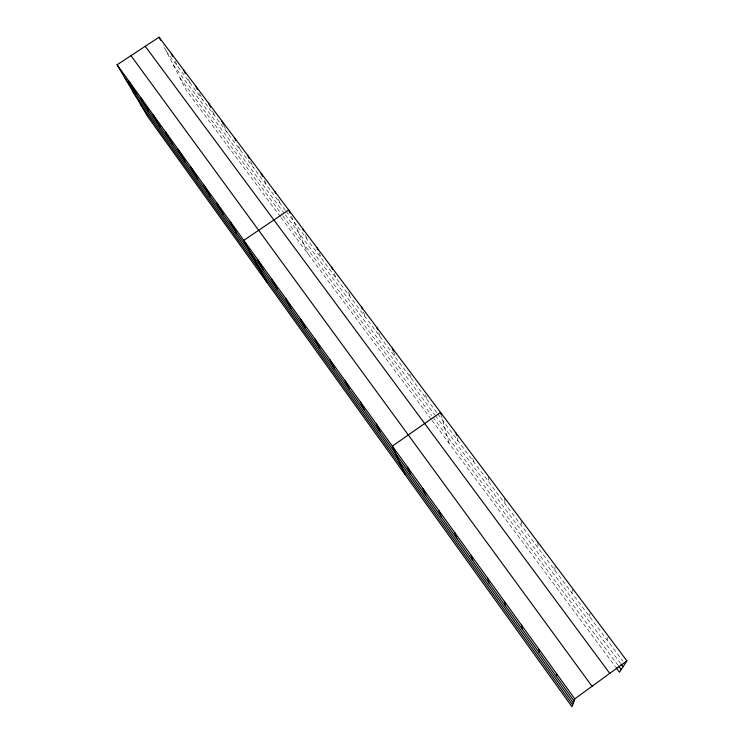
<?xml version="1.0" encoding="UTF-8"?>
<svg xmlns="http://www.w3.org/2000/svg" width="744" height="744" viewBox="0 0 744 744"><rect width="100%" height="100%" fill="white"/><g stroke="black" fill="none" stroke-linecap="round" stroke-linejoin="round"><path stroke-width="0.56" stroke-dasharray="3.72 2.79" d="M554.847 570.239L555.052 566.156M571.931 593.061L572.462 589.369M589.304 616.264L590.113 613.196M606.974 639.868L608.49 636.306M166.238 51.159L285.622 210.626M286.301 211.538L437.221 413.125M437.918 414.055L622.868 661.1M173.157 64.635L283.929 212.896M285.324 214.756L434.71 414.687M435.398 415.598L620.356 663.127M180.02 78.018L282.227 215.062M282.915 215.983L431.697 415.478M433.036 417.272L617.78 664.978M280.432 216.783L186.446 90.545L163.168 45.179M281.093 217.667L431.278 419.393M431.948 420.295L615.465 666.791M175.166 61.194L178.16 67.09M188.316 79.376L190.259 83.254M199.485 93.493L202.535 99.65M212.524 111.247L214.997 116.287M223.814 125.262L227.645 133.185M238.619 146.438L240.479 150.325M250.598 161.532L253.509 167.726M264.408 180.346L266.733 185.395M278.377 199.383L280.163 203.335M291.481 216.29L308.165 254.029M305.44 234.927L307.653 240.061M319.204 252.858L321.724 258.856M334.279 273.671L336.018 277.949M348.499 292.169L350.545 297.34M363.398 312.043L365.295 317.056M378.733 332.782L380.296 337.079M393.743 352.265L395.529 357.436M409.739 374.167L411.023 378.138M425.484 394.897L426.777 399.175M441.108 414.454L449.06 443.275M457.216 437.612L458.034 440.932M472.849 458.471L473.528 461.624M488.204 476.699L489.273 482.642M504.525 498.592L505.26 504.014M521.088 520.679L521.525 525.729M537.912 542.209L538.042 547.798"/><path stroke-width="1.12" d="M556.438 676.547L556.735 673.869M626.913 660.867L574.777 698.858L572.006 706.8L147.535 116.315L117.087 64.784L159.077 37.2L626.913 660.867L619.482 672.185L616.134 667.694M621.035 664.039L623.054 666.745M618.459 665.899L621.203 669.563M145.247 46.286L609.755 673.366M130.972 55.661L592.029 686.284M117.087 64.784L574.777 698.858M125.057 78.278L574.043 700.969M132.748 91.298L573.336 702.987M140.383 104.225L572.648 704.968M128.907 81.17L136.719 94.451M140.914 97.799L148.549 110.865M153.097 114.678L160.555 127.512M165.466 131.818L172.748 144.42M178.03 149.219L185.117 161.569M190.78 166.879L197.672 178.988M203.726 184.819L210.413 196.658M216.876 203.038L223.358 214.607M230.231 221.535L236.499 232.835M266.78 282.199L243.799 240.34L288.681 209.975L290.076 213.137M257.591 259.433L263.395 270.137M271.597 278.842L277.159 289.23M285.836 298.567L291.146 308.63M300.297 318.609L305.356 328.337M159.077 37.2L160.611 40.195M315.01 338.985L319.799 348.369M171.176 53.326L172.673 56.274M183.452 69.704L185.395 73.572M329.964 359.696L334.474 368.726M195.914 86.313L197.448 89.392M208.571 103.184L210.543 107.22M345.169 380.761L349.392 389.41M221.414 120.305L223.33 124.267M360.626 402.188L364.56 410.446M234.453 137.687L235.848 140.607M247.696 155.347L249.147 158.444M376.352 423.968L379.979 431.827M261.144 173.268L262.548 176.3M274.806 191.487L275.699 193.459M404.876 474.3L392.348 446.13L440.541 412.418L441.108 414.454M302.78 228.771L303.664 230.826M407.582 467.241L410.586 474.272M317.102 247.864L317.948 249.863M331.657 267.273L332.531 269.402M423.066 488.687L425.754 495.309M361.491 307.03L362.254 309.039M438.811 510.496L441.164 516.68M376.78 327.416L377.561 329.564M454.817 532.667L456.825 538.405M392.321 348.127L393.39 351.233M471.092 555.21L472.747 560.483M487.636 578.135L488.929 582.924M456.119 433.175L456.667 435.389M504.469 601.459L505.381 605.746M521.591 625.174L522.111 628.95M539.009 649.307L539.13 652.544"/></g></svg>
